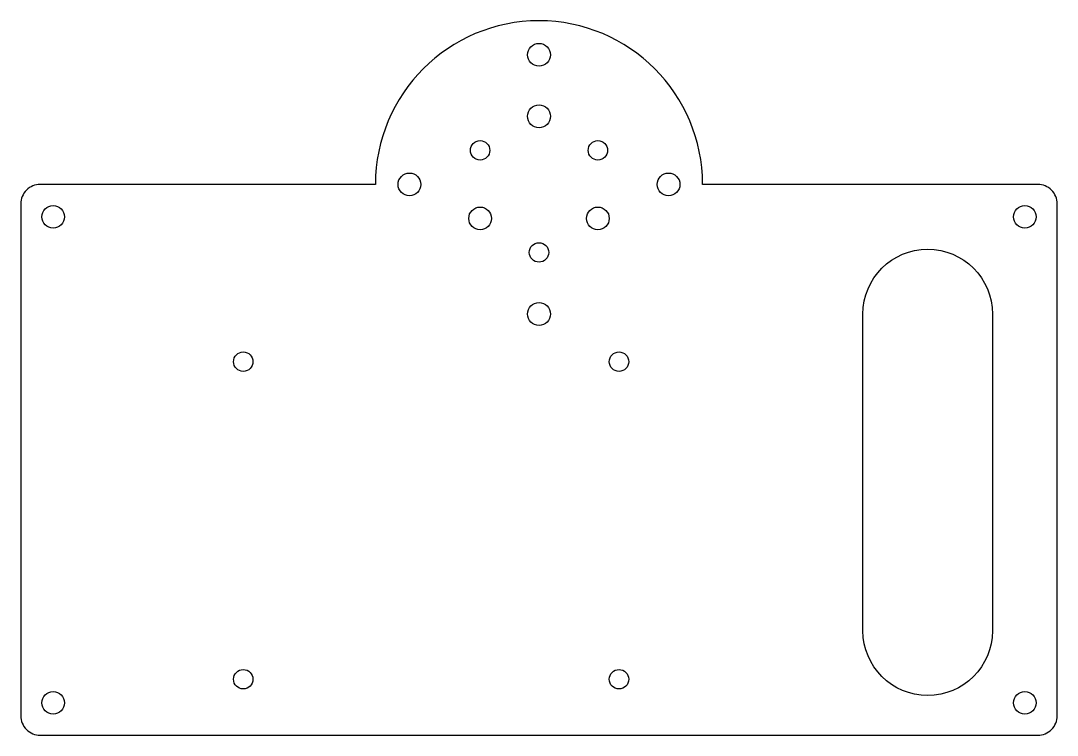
# Model space of a CAD drawing. Header units: millimetres. Extents: x -80 to 80, y 45 to 155.
import ezdxf

# ---------------------------------------------------------------- set-up
doc = ezdxf.new("R2010")
doc.units = ezdxf.units.MM
doc.layers.get('0').update_dxf_attribs({"linetype": 'CONTINUOUS'})

msp = doc.modelspace()

# ---------------------------------------------------------------- linework, layer by layer
for points in [[(-77, 45), (77, 45, 0.414214), (80, 48), (80, 127, 0.414214), (77, 130), (25.25, 130, 1), (-25.25, 130), (-77, 130, 0.414214), (-80, 127), (-80, 48, 0.414214)], [(50, 61.13), (50, 110, -1), (70, 110), (70, 61.13, -1)]]:
    msp.add_lwpolyline(points, format="xyb", close=True)
for centre, radius in [((0, 150), 1.75), ((0, 140.5), 1.75), ((-9.09, 135.25), 1.5), ((9.09, 135.25), 1.5), ((-20, 130), 1.75), ((20, 130), 1.75), ((-75, 125), 1.75), ((-9.09, 124.75), 1.75), ((9.09, 124.75), 1.75), ((75, 125), 1.75), ((0, 119.5), 1.5), ((0, 110), 1.75), ((-45.65, 102.64), 1.5), ((12.35, 102.64), 1.5), ((-45.65, 53.64), 1.5), ((12.35, 53.64), 1.5), ((-75, 50), 1.75), ((75, 50), 1.75)]:
    msp.add_circle(centre, radius)

doc.saveas('drawing.dxf')
